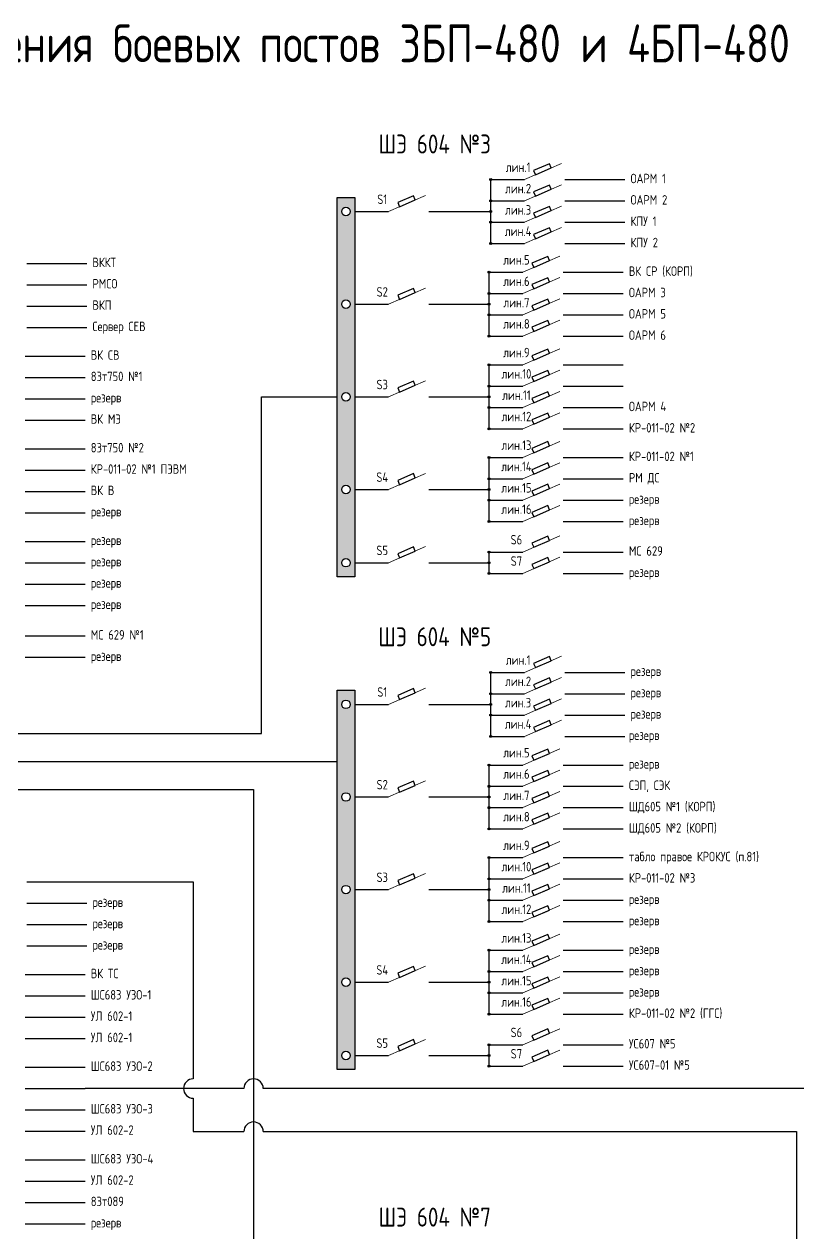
# Model space of a CAD drawing. Header units: millimetres. Extents: x 469 to 666, y 569 to 778.
# Drawn here: x 568.3 to 609.1, y 714 to 777.8 of the extents above; entities that cross this region are included whole.
import ezdxf

# ---------------------------------------------------------------- set-up
doc = ezdxf.new("R2010")
doc.units = ezdxf.units.MM
doc.header["$LTSCALE"] = 0.1

msp = doc.modelspace()

# ---------------------------------------------------------------- hatches: boundary and pattern name
h = msp.add_hatch(color=256)
h.paths.add_polyline_path([(592.914, 769.616), (592.863, 769.616), (592.863, 769.566, 0.414214)], flags=17)
h.paths.add_polyline_path([(592.813, 769.616, 0.414214), (592.863, 769.566), (592.863, 769.616), (592.914, 769.616, 1)])
h = msp.add_hatch(color=256)
h.paths.add_polyline_path([(585.696, 768.673), (584.765, 768.673), (584.765, 748.654), (585.696, 748.654)])
h.paths.add_polyline_path([(585.004, 758.151, -1), (585.457, 758.151, -1)], flags=16)
h.paths.add_polyline_path([(585.457, 753.262, -1), (585.004, 753.262, -1)], flags=16)
h.paths.add_polyline_path([(585.004, 763.039, -1), (585.457, 763.039, -1)], flags=16)
h.paths.add_polyline_path([(585.457, 749.399, -1), (585.004, 749.399, -1)], flags=16)
h.paths.add_polyline_path([(585.004, 767.928, -1), (585.457, 767.928, -1)], flags=16)
h = msp.add_hatch(color=256)
h.paths.add_polyline_path([(592.914, 768.491), (592.863, 768.491), (592.863, 768.44, 0.414214)], flags=17)
h.paths.add_polyline_path([(592.813, 768.491, 0.414214), (592.863, 768.44), (592.863, 768.491), (592.914, 768.491, 1)])
h = msp.add_hatch(color=256)
h.paths.add_polyline_path([(592.914, 767.928), (592.863, 767.928), (592.863, 767.878, 0.414214)], flags=17)
h.paths.add_polyline_path([(592.813, 767.928, 0.414214), (592.863, 767.878), (592.863, 767.928), (592.914, 767.928, 1)])
h = msp.add_hatch(color=256)
h.paths.add_polyline_path([(592.914, 767.365), (592.863, 767.365), (592.863, 767.315, 0.414214)], flags=17)
h.paths.add_polyline_path([(592.813, 767.365, 0.414214), (592.863, 767.315), (592.863, 767.365), (592.914, 767.365, 1)])
h = msp.add_hatch(color=256)
h.paths.add_polyline_path([(592.914, 766.24), (592.863, 766.24), (592.863, 766.189, 0.414214)], flags=17)
h.paths.add_polyline_path([(592.813, 766.24, 0.414214), (592.863, 766.189), (592.863, 766.24), (592.914, 766.24, 1)])
h = msp.add_hatch(color=256)
h.paths.add_polyline_path([(592.825, 764.728), (592.775, 764.728), (592.775, 764.677, 0.414214)], flags=17)
h.paths.add_polyline_path([(592.724, 764.728, 0.414214), (592.775, 764.677), (592.775, 764.728), (592.825, 764.728, 1)])
h = msp.add_hatch(color=256)
h.paths.add_polyline_path([(592.825, 763.602), (592.775, 763.602), (592.775, 763.552, 0.414214)], flags=17)
h.paths.add_polyline_path([(592.724, 763.602, 0.414214), (592.775, 763.552), (592.775, 763.602), (592.825, 763.602, 1)])
h = msp.add_hatch(color=256)
h.paths.add_polyline_path([(592.825, 763.039), (592.775, 763.039), (592.775, 762.989, 0.414214)], flags=17)
h.paths.add_polyline_path([(592.724, 763.039, 0.414214), (592.775, 762.989), (592.775, 763.039), (592.825, 763.039, 1)])
h = msp.add_hatch(color=256)
h.paths.add_polyline_path([(592.825, 762.476), (592.775, 762.476), (592.775, 762.426, 0.414214)], flags=17)
h.paths.add_polyline_path([(592.724, 762.476, 0.414214), (592.775, 762.426), (592.775, 762.476), (592.825, 762.476, 1)])
h = msp.add_hatch(color=256)
h.paths.add_polyline_path([(592.825, 761.351), (592.775, 761.351), (592.775, 761.301, 0.414214)], flags=17)
h.paths.add_polyline_path([(592.724, 761.351, 0.414214), (592.775, 761.301), (592.775, 761.351), (592.825, 761.351, 1)])
h = msp.add_hatch(color=256)
h.paths.add_polyline_path([(592.825, 759.839), (592.775, 759.839), (592.775, 759.789, 0.414214)], flags=17)
h.paths.add_polyline_path([(592.724, 759.839, 0.414214), (592.775, 759.789), (592.775, 759.839), (592.825, 759.839, 1)])
h = msp.add_hatch(color=256)
h.paths.add_polyline_path([(592.825, 758.713), (592.775, 758.713), (592.775, 758.663, 0.414214)], flags=17)
h.paths.add_polyline_path([(592.724, 758.713, 0.414214), (592.775, 758.663), (592.775, 758.713), (592.825, 758.713, 1)])
h = msp.add_hatch(color=256)
h.paths.add_polyline_path([(592.825, 758.151), (592.775, 758.151), (592.775, 758.1, 0.414214)], flags=17)
h.paths.add_polyline_path([(592.724, 758.151, 0.414214), (592.775, 758.1), (592.775, 758.151), (592.825, 758.151, 1)])
h = msp.add_hatch(color=256)
h.paths.add_polyline_path([(592.825, 757.588), (592.775, 757.588), (592.775, 757.537, 0.414214)], flags=17)
h.paths.add_polyline_path([(592.724, 757.588, 0.414214), (592.775, 757.537), (592.775, 757.588), (592.825, 757.588, 1)])
h = msp.add_hatch(color=256)
h.paths.add_polyline_path([(592.825, 756.462), (592.775, 756.462), (592.775, 756.412, 0.414214)], flags=17)
h.paths.add_polyline_path([(592.724, 756.462, 0.414214), (592.775, 756.412), (592.775, 756.462), (592.825, 756.462, 1)])
h = msp.add_hatch(color=256)
h.paths.add_polyline_path([(592.825, 754.95), (592.775, 754.95), (592.775, 754.9, 0.414214)], flags=17)
h.paths.add_polyline_path([(592.724, 754.95, 0.414214), (592.775, 754.9), (592.775, 754.95), (592.825, 754.95, 1)])
h = msp.add_hatch(color=256)
h.paths.add_polyline_path([(592.825, 753.825), (592.775, 753.825), (592.775, 753.774, 0.414214)], flags=17)
h.paths.add_polyline_path([(592.724, 753.825, 0.414214), (592.775, 753.774), (592.775, 753.825), (592.825, 753.825, 1)])
h = msp.add_hatch(color=256)
h.paths.add_polyline_path([(592.825, 753.262), (592.775, 753.262), (592.775, 753.212, 0.414214)], flags=17)
h.paths.add_polyline_path([(592.724, 753.262, 0.414214), (592.775, 753.212), (592.775, 753.262), (592.825, 753.262, 1)])
h = msp.add_hatch(color=256)
h.paths.add_polyline_path([(592.825, 752.699), (592.775, 752.699), (592.775, 752.649, 0.414214)], flags=17)
h.paths.add_polyline_path([(592.724, 752.699, 0.414214), (592.775, 752.649), (592.775, 752.699), (592.825, 752.699, 1)])
h = msp.add_hatch(color=256)
h.paths.add_polyline_path([(592.825, 751.573), (592.775, 751.573), (592.775, 751.523, 0.414214)], flags=17)
h.paths.add_polyline_path([(592.724, 751.573, 0.414214), (592.775, 751.523), (592.775, 751.573), (592.825, 751.573, 1)])
h = msp.add_hatch(color=256)
h.paths.add_polyline_path([(592.825, 749.962), (592.775, 749.962), (592.775, 749.912, 0.414214)], flags=17)
h.paths.add_polyline_path([(592.724, 749.962, 0.414214), (592.775, 749.912), (592.775, 749.962), (592.825, 749.962, 1)])
h = msp.add_hatch(color=256)
h.paths.add_polyline_path([(592.825, 749.399), (592.775, 749.399), (592.775, 749.349, 0.414214)], flags=17)
h.paths.add_polyline_path([(592.724, 749.399, 0.414214), (592.775, 749.349), (592.775, 749.399), (592.825, 749.399, 1)])
h = msp.add_hatch(color=256)
h.paths.add_polyline_path([(592.825, 748.836), (592.775, 748.836), (592.775, 748.786, 0.414214)], flags=17)
h.paths.add_polyline_path([(592.724, 748.836, 0.414214), (592.775, 748.786), (592.775, 748.836), (592.825, 748.836, 1)])
h = msp.add_hatch(color=256)
h.paths.add_polyline_path([(592.914, 743.612), (592.863, 743.612), (592.863, 743.562, 0.414214)], flags=17)
h.paths.add_polyline_path([(592.813, 743.612, 0.414214), (592.863, 743.562), (592.863, 743.612), (592.914, 743.612, 1)])
h = msp.add_hatch(color=256)
h.paths.add_polyline_path([(585.696, 742.669), (584.765, 742.669), (584.765, 722.65), (585.696, 722.65)])
h.paths.add_polyline_path([(585.004, 732.146, -1), (585.457, 732.146, -1)], flags=16)
h.paths.add_polyline_path([(585.457, 727.258, -1), (585.004, 727.258, -1)], flags=16)
h.paths.add_polyline_path([(585.004, 737.035, -1), (585.457, 737.035, -1)], flags=16)
h.paths.add_polyline_path([(585.457, 723.395, -1), (585.004, 723.395, -1)], flags=16)
h.paths.add_polyline_path([(585.004, 741.924, -1), (585.457, 741.924, -1)], flags=16)
h = msp.add_hatch(color=256)
h.paths.add_polyline_path([(592.914, 742.487), (592.863, 742.487), (592.863, 742.436, 0.414214)], flags=17)
h.paths.add_polyline_path([(592.813, 742.487, 0.414214), (592.863, 742.436), (592.863, 742.487), (592.914, 742.487, 1)])
h = msp.add_hatch(color=256)
h.paths.add_polyline_path([(592.914, 741.924), (592.863, 741.924), (592.863, 741.873, 0.414214)], flags=17)
h.paths.add_polyline_path([(592.813, 741.924, 0.414214), (592.863, 741.873), (592.863, 741.924), (592.914, 741.924, 1)])
h = msp.add_hatch(color=256)
h.paths.add_polyline_path([(592.914, 741.361), (592.863, 741.361), (592.863, 741.311, 0.414214)], flags=17)
h.paths.add_polyline_path([(592.813, 741.361, 0.414214), (592.863, 741.311), (592.863, 741.361), (592.914, 741.361, 1)])
h = msp.add_hatch(color=256)
h.paths.add_polyline_path([(592.914, 740.235), (592.863, 740.235), (592.863, 740.185, 0.414214)], flags=17)
h.paths.add_polyline_path([(592.813, 740.235, 0.414214), (592.863, 740.185), (592.863, 740.235), (592.914, 740.235, 1)])
h = msp.add_hatch(color=256)
h.paths.add_polyline_path([(592.825, 738.723), (592.775, 738.723), (592.775, 738.673, 0.414214)], flags=17)
h.paths.add_polyline_path([(592.724, 738.723, 0.414214), (592.775, 738.673), (592.775, 738.723), (592.825, 738.723, 1)])
h = msp.add_hatch(color=256)
h.paths.add_polyline_path([(592.825, 737.598), (592.775, 737.598), (592.775, 737.548, 0.414214)], flags=17)
h.paths.add_polyline_path([(592.724, 737.598, 0.414214), (592.775, 737.548), (592.775, 737.598), (592.825, 737.598, 1)])
h = msp.add_hatch(color=256)
h.paths.add_polyline_path([(592.825, 737.035), (592.775, 737.035), (592.775, 736.985, 0.414214)], flags=17)
h.paths.add_polyline_path([(592.724, 737.035, 0.414214), (592.775, 736.985), (592.775, 737.035), (592.825, 737.035, 1)])
h = msp.add_hatch(color=256)
h.paths.add_polyline_path([(592.825, 736.472), (592.775, 736.472), (592.775, 736.422, 0.414214)], flags=17)
h.paths.add_polyline_path([(592.724, 736.472, 0.414214), (592.775, 736.422), (592.775, 736.472), (592.825, 736.472, 1)])
h = msp.add_hatch(color=256)
h.paths.add_polyline_path([(592.825, 735.347), (592.775, 735.347), (592.775, 735.296, 0.414214)], flags=17)
h.paths.add_polyline_path([(592.724, 735.347, 0.414214), (592.775, 735.296), (592.775, 735.347), (592.825, 735.347, 1)])
h = msp.add_hatch(color=256)
h.paths.add_polyline_path([(592.825, 733.835), (592.775, 733.835), (592.775, 733.784, 0.414214)], flags=17)
h.paths.add_polyline_path([(592.724, 733.835, 0.414214), (592.775, 733.784), (592.775, 733.835), (592.825, 733.835, 1)])
h = msp.add_hatch(color=256)
h.paths.add_polyline_path([(592.825, 732.709), (592.775, 732.709), (592.775, 732.659, 0.414214)], flags=17)
h.paths.add_polyline_path([(592.724, 732.709, 0.414214), (592.775, 732.659), (592.775, 732.709), (592.825, 732.709, 1)])
h = msp.add_hatch(color=256)
h.paths.add_polyline_path([(592.825, 732.146), (592.775, 732.146), (592.775, 732.096, 0.414214)], flags=17)
h.paths.add_polyline_path([(592.724, 732.146, 0.414214), (592.775, 732.096), (592.775, 732.146), (592.825, 732.146, 1)])
h = msp.add_hatch(color=256)
h.paths.add_polyline_path([(592.825, 731.584), (592.775, 731.584), (592.775, 731.533, 0.414214)], flags=17)
h.paths.add_polyline_path([(592.724, 731.584, 0.414214), (592.775, 731.533), (592.775, 731.584), (592.825, 731.584, 1)])
h = msp.add_hatch(color=256)
h.paths.add_polyline_path([(592.825, 730.458), (592.775, 730.458), (592.775, 730.408, 0.414214)], flags=17)
h.paths.add_polyline_path([(592.724, 730.458, 0.414214), (592.775, 730.408), (592.775, 730.458), (592.825, 730.458, 1)])
h = msp.add_hatch(color=256)
h.paths.add_polyline_path([(592.825, 728.946), (592.775, 728.946), (592.775, 728.896, 0.414214)], flags=17)
h.paths.add_polyline_path([(592.724, 728.946, 0.414214), (592.775, 728.896), (592.775, 728.946), (592.825, 728.946, 1)])
h = msp.add_hatch(color=256)
h.paths.add_polyline_path([(592.825, 727.82), (592.775, 727.82), (592.775, 727.77, 0.414214)], flags=17)
h.paths.add_polyline_path([(592.724, 727.82, 0.414214), (592.775, 727.77), (592.775, 727.82), (592.825, 727.82, 1)])
h = msp.add_hatch(color=256)
h.paths.add_polyline_path([(592.825, 727.258), (592.775, 727.258), (592.775, 727.207, 0.414214)], flags=17)
h.paths.add_polyline_path([(592.724, 727.258, 0.414214), (592.775, 727.207), (592.775, 727.258), (592.825, 727.258, 1)])
h = msp.add_hatch(color=256)
h.paths.add_polyline_path([(592.825, 726.695), (592.775, 726.695), (592.775, 726.645, 0.414214)], flags=17)
h.paths.add_polyline_path([(592.724, 726.695, 0.414214), (592.775, 726.645), (592.775, 726.695), (592.825, 726.695, 1)])
h = msp.add_hatch(color=256)
h.paths.add_polyline_path([(592.825, 725.569), (592.775, 725.569), (592.775, 725.519, 0.414214)], flags=17)
h.paths.add_polyline_path([(592.724, 725.569, 0.414214), (592.775, 725.519), (592.775, 725.569), (592.825, 725.569, 1)])
h = msp.add_hatch(color=256)
h.paths.add_polyline_path([(592.825, 723.958), (592.775, 723.958), (592.775, 723.908, 0.414214)], flags=17)
h.paths.add_polyline_path([(592.724, 723.958, 0.414214), (592.775, 723.908), (592.775, 723.958), (592.825, 723.958, 1)])
h = msp.add_hatch(color=256)
h.paths.add_polyline_path([(592.825, 723.395), (592.775, 723.395), (592.775, 723.345, 0.414214)], flags=17)
h.paths.add_polyline_path([(592.724, 723.395, 0.414214), (592.775, 723.345), (592.775, 723.395), (592.825, 723.395, 1)])
h = msp.add_hatch(color=256)
h.paths.add_polyline_path([(592.825, 722.832), (592.775, 722.832), (592.775, 722.782, 0.414214)], flags=17)
h.paths.add_polyline_path([(592.724, 722.832, 0.414214), (592.775, 722.782), (592.775, 722.832), (592.825, 722.832, 1)])

# ---------------------------------------------------------------- linework, layer by layer
at = {"lineweight": 15}
for p, q in [((594.648, 769.616), (596.597, 770.466)), ((594.648, 768.491), (596.597, 769.34)), ((587.48, 767.928), (589.429, 768.777)), ((594.648, 767.365), (596.597, 768.214)), ((594.648, 766.24), (596.597, 767.089)), ((594.559, 764.728), (596.508, 765.577)), ((594.559, 763.602), (596.508, 764.451)), ((587.48, 763.039), (589.429, 763.888)), ((594.559, 762.476), (596.508, 763.326)), ((594.559, 761.351), (596.508, 762.2)), ((594.559, 759.839), (596.508, 760.688)), ((594.559, 758.713), (596.508, 759.562)), ((587.48, 758.151), (589.429, 759)), ((594.559, 757.588), (596.508, 758.437)), ((594.559, 756.462), (596.508, 757.311)), ((594.559, 754.95), (596.508, 755.799)), ((594.559, 753.825), (596.508, 754.674)), ((587.48, 753.262), (589.429, 754.111)), ((594.559, 752.699), (596.508, 753.548)), ((594.559, 751.573), (596.508, 752.423)), ((594.559, 749.962), (596.508, 750.811)), ((587.48, 749.399), (589.429, 750.248)), ((594.559, 748.836), (596.508, 749.686)), ((594.648, 743.612), (596.597, 744.461)), ((594.648, 742.487), (596.597, 743.336)), ((587.48, 741.924), (589.429, 742.773)), ((594.648, 741.361), (596.597, 742.21)), ((594.648, 740.235), (596.597, 741.084)), ((594.559, 738.723), (596.508, 739.573)), ((594.559, 737.598), (596.508, 738.447)), ((587.48, 737.035), (589.429, 737.884)), ((594.559, 736.472), (596.508, 737.321)), ((594.559, 735.347), (596.508, 736.196)), ((594.559, 733.835), (596.508, 734.684)), ((594.559, 732.709), (596.508, 733.558)), ((587.48, 732.146), (589.429, 732.995)), ((594.559, 731.584), (596.508, 732.433)), ((594.559, 730.458), (596.508, 731.307)), ((594.559, 728.946), (596.508, 729.795)), ((594.559, 727.82), (596.508, 728.67)), ((587.48, 727.258), (589.429, 728.107)), ((594.559, 726.695), (596.508, 727.544)), ((594.559, 725.569), (596.508, 726.418)), ((594.559, 723.958), (596.508, 724.807)), ((587.48, 723.395), (589.429, 724.244)), ((594.559, 722.832), (596.508, 723.681))]:
    msp.add_line(p, q, dxfattribs=at)
for p, q in [((592.863, 769.616), (594.648, 769.616)), ((592.863, 766.24), (592.863, 769.616)), ((596.774, 769.616), (599.942, 769.616)), ((592.863, 768.491), (594.648, 768.491)), ((596.774, 768.491), (599.942, 768.491)), ((585.696, 767.928), (587.48, 767.928)), ((589.606, 767.928), (592.863, 767.928)), ((592.863, 767.365), (594.648, 767.365)), ((596.774, 767.365), (599.942, 767.365)), ((592.863, 766.24), (594.648, 766.24)), ((596.774, 766.24), (599.942, 766.24)), ((568.388, 765.189), (571.556, 765.189)), ((592.775, 764.728), (594.559, 764.728)), ((592.775, 761.351), (592.775, 764.728)), ((596.685, 764.728), (599.854, 764.728)), ((568.388, 764.064), (571.556, 764.064)), ((592.775, 763.602), (594.559, 763.602)), ((596.685, 763.602), (599.854, 763.602)), ((568.388, 762.938), (571.556, 762.938)), ((585.696, 763.039), (587.48, 763.039)), ((589.606, 763.039), (592.775, 763.039)), ((592.775, 762.476), (594.559, 762.476)), ((596.685, 762.476), (599.854, 762.476)), ((568.388, 761.812), (571.556, 761.812)), ((592.775, 761.351), (594.559, 761.351)), ((596.685, 761.351), (599.854, 761.351)), ((568.299, 760.3), (571.468, 760.3)), ((592.775, 759.839), (594.559, 759.839)), ((592.775, 756.462), (592.775, 759.839)), ((596.685, 759.839), (599.854, 759.839)), ((568.299, 759.175), (571.468, 759.175)), ((592.775, 758.713), (594.559, 758.713)), ((596.685, 758.713), (599.854, 758.713)), ((568.299, 758.049), (571.468, 758.049)), ((580.77, 740.389), (580.77, 758.151)), ((580.77, 758.151), (584.765, 758.151)), ((585.696, 758.151), (587.48, 758.151)), ((589.606, 758.151), (592.775, 758.151)), ((592.775, 757.588), (594.559, 757.588)), ((596.685, 757.588), (599.854, 757.588)), ((568.299, 756.924), (571.468, 756.924)), ((592.775, 756.462), (594.559, 756.462)), ((596.685, 756.462), (599.854, 756.462)), ((568.299, 755.412), (571.468, 755.412)), ((592.775, 754.95), (594.559, 754.95)), ((592.775, 751.573), (592.775, 754.95)), ((596.685, 754.95), (599.854, 754.95)), ((568.299, 754.286), (571.468, 754.286)), ((592.775, 753.825), (594.559, 753.825)), ((596.685, 753.825), (599.854, 753.825)), ((568.299, 753.161), (571.468, 753.161)), ((585.696, 753.262), (587.48, 753.262)), ((589.606, 753.262), (592.775, 753.262)), ((592.775, 752.699), (594.559, 752.699)), ((596.685, 752.699), (599.854, 752.699)), ((568.299, 752.035), (571.468, 752.035)), ((592.775, 751.573), (594.559, 751.573)), ((596.685, 751.573), (599.854, 751.573)), ((568.299, 750.523), (571.468, 750.523)), ((592.775, 749.962), (594.559, 749.962)), ((592.775, 748.836), (592.775, 749.962)), ((596.685, 749.962), (599.854, 749.962)), ((568.299, 749.397), (571.468, 749.397)), ((585.696, 749.399), (587.48, 749.399)), ((589.606, 749.399), (592.775, 749.399)), ((592.775, 748.836), (594.559, 748.836)), ((596.685, 748.836), (599.854, 748.836)), ((568.299, 748.272), (571.468, 748.272)), ((568.299, 747.146), (571.468, 747.146)), ((568.299, 745.535), (571.468, 745.535)), ((568.299, 744.409), (571.468, 744.409)), ((592.863, 743.612), (594.648, 743.612)), ((592.863, 740.235), (592.863, 743.612)), ((596.774, 743.612), (599.942, 743.612)), ((592.863, 742.487), (594.648, 742.487)), ((596.774, 742.487), (599.942, 742.487)), ((585.696, 741.924), (587.48, 741.924)), ((589.606, 741.924), (592.863, 741.924)), ((592.863, 741.361), (594.648, 741.361)), ((596.774, 741.361), (599.942, 741.361)), ((541.577, 740.389), (580.77, 740.389)), ((592.863, 740.235), (594.648, 740.235)), ((596.774, 740.235), (599.942, 740.235)), ((541.577, 738.91), (584.765, 738.91)), ((592.775, 738.723), (594.559, 738.723)), ((592.775, 735.347), (592.775, 738.723)), ((596.685, 738.723), (599.854, 738.723)), ((541.577, 737.431), (580.353, 737.431)), ((580.353, 737.431), (580.353, 701.507)), ((592.775, 737.598), (594.559, 737.598)), ((596.685, 737.598), (599.854, 737.598)), ((585.696, 737.035), (587.48, 737.035)), ((589.606, 737.035), (592.775, 737.035)), ((592.775, 736.472), (594.559, 736.472)), ((596.685, 736.472), (599.854, 736.472)), ((592.775, 735.347), (594.559, 735.347)), ((596.685, 735.347), (599.854, 735.347)), ((592.775, 733.835), (594.559, 733.835)), ((592.775, 730.458), (592.775, 733.835)), ((596.685, 733.835), (599.854, 733.835)), ((568.388, 732.553), (571.556, 732.553)), ((571.556, 732.553), (577.173, 732.553)), ((577.173, 732.553), (577.173, 722.161)), ((592.775, 732.709), (594.559, 732.709)), ((596.685, 732.709), (599.854, 732.709)), ((585.696, 732.146), (587.48, 732.146)), ((589.606, 732.146), (592.775, 732.146)), ((568.388, 731.428), (571.556, 731.428)), ((592.775, 731.584), (594.559, 731.584)), ((596.685, 731.584), (599.854, 731.584)), ((592.775, 730.458), (594.559, 730.458)), ((596.685, 730.458), (599.854, 730.458)), ((568.388, 730.302), (571.556, 730.302)), ((568.388, 729.177), (571.556, 729.177)), ((592.775, 728.946), (594.559, 728.946)), ((592.775, 725.569), (592.775, 728.946)), ((596.685, 728.946), (599.854, 728.946)), ((592.775, 727.82), (594.559, 727.82)), ((596.685, 727.82), (599.854, 727.82)), ((568.299, 727.665), (571.468, 727.665)), ((585.696, 727.258), (587.48, 727.258)), ((589.606, 727.258), (592.775, 727.258)), ((568.299, 726.539), (571.468, 726.539)), ((592.775, 726.695), (594.559, 726.695)), ((596.685, 726.695), (599.854, 726.695)), ((568.299, 725.414), (571.468, 725.414)), ((592.775, 725.569), (594.559, 725.569)), ((596.685, 725.569), (599.854, 725.569)), ((568.299, 724.288), (571.468, 724.288)), ((592.775, 723.958), (594.559, 723.958)), ((592.775, 722.832), (592.775, 723.958)), ((596.685, 723.958), (599.854, 723.958)), ((585.696, 723.395), (587.48, 723.395)), ((589.606, 723.395), (592.775, 723.395)), ((568.299, 722.776), (571.468, 722.776)), ((592.775, 722.832), (594.559, 722.832)), ((596.685, 722.832), (599.854, 722.832)), ((568.299, 721.65), (571.468, 721.65)), ((579.843, 721.65), (571.468, 721.65)), ((611.452, 721.65), (580.864, 721.65)), ((577.173, 721.14), (577.173, 719.375)), ((568.299, 720.525), (571.468, 720.525)), ((568.299, 719.399), (571.468, 719.399)), ((577.173, 719.375), (579.843, 719.375)), ((580.864, 719.375), (608.997, 719.375)), ((608.997, 719.375), (608.997, 712.755)), ((568.299, 717.887), (571.468, 717.887)), ((568.299, 716.762), (571.468, 716.762)), ((568.299, 715.636), (571.468, 715.636)), ((568.299, 714.51), (571.468, 714.51))]:
    msp.add_line(p, q)
for points in [[(595.227, 769.869), (596.056, 770.23), (595.959, 770.453), (595.13, 770.092)], [(595.227, 768.743), (596.056, 769.104), (595.959, 769.327), (595.13, 768.966)], [(584.765, 768.673), (585.696, 768.673), (585.696, 748.654), (584.765, 748.654)], [(588.059, 768.18), (588.888, 768.541), (588.791, 768.765), (587.962, 768.403)], [(595.227, 767.617), (596.056, 767.979), (595.959, 768.202), (595.13, 767.841)], [(595.227, 766.492), (596.056, 766.853), (595.959, 767.076), (595.13, 766.715)], [(595.138, 764.98), (595.967, 765.341), (595.87, 765.564), (595.041, 765.203)], [(595.138, 763.854), (595.967, 764.215), (595.87, 764.439), (595.041, 764.077)], [(588.059, 763.291), (588.888, 763.653), (588.791, 763.876), (587.962, 763.515)], [(595.138, 762.729), (595.967, 763.09), (595.87, 763.313), (595.041, 762.952)], [(595.138, 761.603), (595.967, 761.964), (595.87, 762.188), (595.041, 761.826)], [(595.138, 760.091), (595.967, 760.452), (595.87, 760.676), (595.041, 760.314)], [(595.138, 758.965), (595.967, 759.327), (595.87, 759.55), (595.041, 759.189)], [(588.059, 758.403), (588.888, 758.764), (588.791, 758.987), (587.962, 758.626)], [(595.138, 757.84), (595.967, 758.201), (595.87, 758.424), (595.041, 758.063)], [(595.138, 756.714), (595.967, 757.076), (595.87, 757.299), (595.041, 756.938)], [(595.138, 755.202), (595.967, 755.564), (595.87, 755.787), (595.041, 755.426)], [(595.138, 754.077), (595.967, 754.438), (595.87, 754.661), (595.041, 754.3)], [(588.059, 753.514), (588.888, 753.875), (588.791, 754.099), (587.962, 753.737)], [(595.138, 752.951), (595.967, 753.312), (595.87, 753.536), (595.041, 753.174)], [(595.138, 751.826), (595.967, 752.187), (595.87, 752.41), (595.041, 752.049)], [(595.138, 750.214), (595.967, 750.576), (595.87, 750.799), (595.041, 750.437)], [(588.059, 749.651), (588.888, 750.013), (588.791, 750.236), (587.962, 749.875)], [(595.138, 749.089), (595.967, 749.45), (595.87, 749.673), (595.041, 749.312)], [(595.227, 743.864), (596.056, 744.226), (595.959, 744.449), (595.13, 744.088)], [(595.227, 742.739), (596.056, 743.1), (595.959, 743.323), (595.13, 742.962)], [(584.765, 742.669), (585.696, 742.669), (585.696, 722.65), (584.765, 722.65)], [(588.059, 742.176), (588.888, 742.537), (588.791, 742.76), (587.962, 742.399)], [(595.227, 741.613), (596.056, 741.974), (595.959, 742.198), (595.13, 741.836)], [(595.227, 740.488), (596.056, 740.849), (595.959, 741.072), (595.13, 740.711)], [(595.138, 738.976), (595.967, 739.337), (595.87, 739.56), (595.041, 739.199)], [(595.138, 737.85), (595.967, 738.211), (595.87, 738.435), (595.041, 738.073)], [(588.059, 737.287), (588.888, 737.648), (588.791, 737.872), (587.962, 737.51)], [(595.138, 736.724), (595.967, 737.086), (595.87, 737.309), (595.041, 736.948)], [(595.138, 735.599), (595.967, 735.96), (595.87, 736.183), (595.041, 735.822)], [(595.138, 734.087), (595.967, 734.448), (595.87, 734.671), (595.041, 734.31)], [(595.138, 732.961), (595.967, 733.323), (595.87, 733.546), (595.041, 733.185)], [(588.059, 732.398), (588.888, 732.76), (588.791, 732.983), (587.962, 732.622)], [(595.138, 731.836), (595.967, 732.197), (595.87, 732.42), (595.041, 732.059)], [(595.138, 730.71), (595.967, 731.071), (595.87, 731.295), (595.041, 730.933)], [(595.138, 729.198), (595.967, 729.559), (595.87, 729.783), (595.041, 729.421)], [(595.138, 728.073), (595.967, 728.434), (595.87, 728.657), (595.041, 728.296)], [(588.059, 727.51), (588.888, 727.871), (588.791, 728.094), (587.962, 727.733)], [(595.138, 726.947), (595.967, 727.308), (595.87, 727.532), (595.041, 727.17)], [(595.138, 725.821), (595.967, 726.183), (595.87, 726.406), (595.041, 726.045)], [(595.138, 724.21), (595.967, 724.571), (595.87, 724.795), (595.041, 724.433)], [(588.059, 723.647), (588.888, 724.008), (588.791, 724.232), (587.962, 723.87)], [(595.138, 723.084), (595.967, 723.446), (595.87, 723.669), (595.041, 723.308)]]:
    msp.add_lwpolyline(points, close=True)
for centre, radius in [((592.863, 769.616), 0.0503), ((585.23, 767.928), 0.226), ((592.863, 768.491), 0.0503), ((592.863, 767.928), 0.0503), ((592.863, 767.365), 0.0503), ((592.863, 766.24), 0.0503), ((592.775, 764.728), 0.0503), ((592.775, 763.602), 0.0503), ((585.23, 763.039), 0.226), ((592.775, 763.039), 0.0503), ((592.775, 762.476), 0.0503), ((592.775, 761.351), 0.0503), ((592.775, 759.839), 0.0503), ((592.775, 758.713), 0.0503), ((585.23, 758.151), 0.226), ((592.775, 758.151), 0.0503), ((592.775, 757.588), 0.0503), ((592.775, 756.462), 0.0503), ((592.775, 754.95), 0.0503), ((585.23, 753.262), 0.226), ((592.775, 753.825), 0.0503), ((592.775, 753.262), 0.0503), ((592.775, 752.699), 0.0503), ((592.775, 751.573), 0.0503), ((585.23, 749.399), 0.226), ((592.775, 749.962), 0.0503), ((592.775, 749.399), 0.0503), ((592.775, 748.836), 0.0503), ((592.863, 743.612), 0.0503), ((592.863, 742.487), 0.0503), ((585.23, 741.924), 0.226), ((592.863, 741.924), 0.0503), ((592.863, 741.361), 0.0503), ((592.863, 740.235), 0.0503), ((592.775, 738.723), 0.0503), ((592.775, 737.598), 0.0503), ((585.23, 737.035), 0.226), ((592.775, 737.035), 0.0503), ((592.775, 736.472), 0.0503), ((592.775, 735.347), 0.0503), ((592.775, 733.835), 0.0503), ((585.23, 732.146), 0.226), ((592.775, 732.709), 0.0503), ((592.775, 732.146), 0.0503), ((592.775, 731.584), 0.0503), ((592.775, 730.458), 0.0503), ((592.775, 728.946), 0.0503), ((592.775, 727.82), 0.0503), ((585.23, 727.258), 0.226), ((592.775, 727.258), 0.0503), ((592.775, 726.695), 0.0503), ((592.775, 725.569), 0.0503), ((592.775, 723.958), 0.0503), ((585.23, 723.395), 0.226), ((592.775, 723.395), 0.0503), ((592.775, 722.832), 0.0503)]:
    msp.add_circle(centre, radius)
for centre, start, end in [((577.173, 721.65), 90, 270), ((580.353, 721.65), 0, 180), ((580.353, 719.375), 0, 180)]:
    msp.add_arc(centre, 0.511, start, end)

# ---------------------------------------------------------------- texts
for s, insert, char_height, width, attachment_point in [('{\\fGOST|b0|i0|c204|p34;Схема электроснабжения боевых постов 3БП-480 и 4БП-480}', (577.937, 776.534), 2, 112.316, 5), ('{\\fGOST|b0|i0|c204|p34;ШЭ 604 №3}', (589.911, 771.496), 1, 9.68531, 5), ('{\\fGOST|b0|i0|c204|p34;лин.1}', (594.309, 770.267), 0.5, 8.14451, 5), ('{\\fGOST|b0|i0|c204|p34;ОАРМ 1}', (600.244, 769.924), 0.5, 8.14451, 1), ('{\\fGOST|b0|i0|c204|p34;лин.2}', (594.309, 769.142), 0.5, 8.14451, 5), ('{\\fGOST|b0|i0|c204|p34;S1}', (587.141, 768.579), 0.5, 8.14451, 5), ('{\\fGOST|b0|i0|c204|p34;ОАРМ 2}', (600.244, 768.798), 0.5, 8.14451, 1), ('{\\fGOST|b0|i0|c204|p34;лин.3}', (594.309, 768.016), 0.5, 8.14451, 5), ('{\\fGOST|b0|i0|c204|p34;КПУ 1}', (600.244, 767.672), 0.5, 8.14451, 1), ('{\\fGOST|b0|i0|c204|p34;лин.4}', (594.309, 766.891), 0.5, 8.14451, 5), ('{\\fGOST|b0|i0|c204|p34;КПУ 2}', (600.244, 766.547), 0.5, 8.14451, 1), ('{\\fGOST|b0|i0|c204|p34;ВККТ}', (571.858, 765.497), 0.5, 8.14451, 1), ('{\\fGOST|b0|i0|c204|p34;лин.5}', (594.22, 765.379), 0.5, 8.14451, 5), ('{\\fGOST|b0|i0|c204|p34;ВК СР (КОРП)}', (600.155, 765.035), 0.5, 8.14451, 1), ('{\\fGOST|b0|i0|c204|p34;РМСО}', (571.858, 764.371), 0.5, 8.14451, 1), ('{\\fGOST|b0|i0|c204|p34;лин.6}', (594.22, 764.253), 0.5, 8.14451, 5), ('{\\fGOST|b0|i0|c204|p34;S2}', (587.141, 763.69), 0.5, 8.14451, 5), ('{\\fGOST|b0|i0|c204|p34;ОАРМ 3}', (600.155, 763.909), 0.5, 8.14451, 1), ('{\\fGOST|b0|i0|c204|p34;ВКП}', (571.858, 763.245), 0.5, 8.14451, 1), ('{\\fGOST|b0|i0|c204|p34;лин.7}', (594.22, 763.127), 0.5, 8.14451, 5), ('{\\fGOST|b0|i0|c204|p34;лин.8}', (594.22, 762.002), 0.5, 8.14451, 5), ('{\\fGOST|b0|i0|c204|p34;ОАРМ 5}', (600.155, 762.784), 0.5, 8.14451, 1), ('{\\fGOST|b0|i0|c204|p34;Сервер СЕВ}', (571.858, 762.12), 0.5, 8.14451, 1), ('{\\fGOST|b0|i0|c204|p34;ОАРМ 6}', (600.155, 761.658), 0.5, 8.14451, 1), ('{\\fGOST|b0|i0|c204|p34;ВК СВ}', (571.769, 760.608), 0.5, 8.14451, 1), ('{\\fGOST|b0|i0|c204|p34;лин.9}', (594.22, 760.49), 0.5, 8.14451, 5), ('{\\fGOST|b0|i0|c204|p34;83т750 №1}', (571.769, 759.482), 0.5, 8.14451, 1), ('{\\fGOST|b0|i0|c204|p34;S3}', (587.141, 758.802), 0.5, 8.14451, 5), ('{\\fGOST|b0|i0|c204|p34;лин.10}', (594.22, 759.364), 0.5, 8.14451, 5), ('{\\fGOST|b0|i0|c204|p34;лин.11}', (594.22, 758.239), 0.5, 8.14451, 5), ('{\\fGOST|b0|i0|c204|p34;резерв}', (571.769, 758.357), 0.5, 8.14451, 1), ('{\\fGOST|b0|i0|c204|p34;ОАРМ 4}', (600.155, 757.895), 0.5, 8.14451, 1), ('{\\fGOST|b0|i0|c204|p34;ВК МЭ}', (571.769, 757.231), 0.5, 8.14451, 1), ('{\\fGOST|b0|i0|c204|p34;лин.12}', (594.22, 757.113), 0.5, 8.14451, 5), ('{\\fGOST|b0|i0|c204|p34;КР-011-02 №2}', (600.155, 756.769), 0.5, 8.14451, 1), ('{\\fGOST|b0|i0|c204|p34;лин.13}', (594.22, 755.601), 0.5, 8.14451, 5), ('{\\fGOST|b0|i0|c204|p34;83т750 №2}', (571.769, 755.719), 0.5, 8.14451, 1), ('{\\fGOST|b0|i0|c204|p34;КР-011-02 №1}', (600.155, 755.258), 0.5, 8.14451, 1), ('{\\fGOST|b0|i0|c204|p34;КР-011-02 №1 ПЭВМ}', (571.769, 754.593), 0.5, 8.14451, 1), ('{\\fGOST|b0|i0|c204|p34;лин.14}', (594.22, 754.476), 0.5, 8.14451, 5), ('{\\fGOST|b0|i0|c204|p34;S4}', (587.141, 753.913), 0.5, 8.14451, 5), ('{\\fGOST|b0|i0|c204|p34;РМ ДС}', (600.155, 754.132), 0.5, 8.14451, 1), ('{\\fGOST|b0|i0|c204|p34;ВК В}', (571.769, 753.468), 0.5, 8.14451, 1), ('{\\fGOST|b0|i0|c204|p34;лин.15}', (594.22, 753.35), 0.5, 8.14451, 5), ('{\\fGOST|b0|i0|c204|p34;резерв}', (600.155, 753.006), 0.5, 8.14451, 1), ('{\\fGOST|b0|i0|c204|p34;резерв}', (571.769, 752.342), 0.5, 8.14451, 1), ('{\\fGOST|b0|i0|c204|p34;лин.16}', (594.22, 752.224), 0.5, 8.14451, 5), ('{\\fGOST|b0|i0|c204|p34;резерв}', (600.155, 751.881), 0.5, 8.14451, 1), ('{\\fGOST|b0|i0|c204|p34;резерв}', (571.769, 750.83), 0.5, 8.14451, 1), ('{\\fGOST|b0|i0|c0|p34;S6}', (594.22, 750.613), 0.5, 8.14451, 5), ('{\\fGOST|b0|i0|c204|p34;S5}', (587.141, 750.05), 0.5, 8.14451, 5), ('{\\fGOST|b0|i0|c204|p34;МС 629}', (600.155, 750.269), 0.5, 8.14451, 1), ('{\\fGOST|b0|i0|c204|p34;резерв}', (571.769, 749.705), 0.5, 8.14451, 1), ('{\\fGOST|b0|i0|c0|p34;S7}', (594.22, 749.487), 0.5, 8.14451, 5), ('{\\fGOST|b0|i0|c204|p34;резерв}', (600.155, 749.144), 0.5, 8.14451, 1), ('{\\fGOST|b0|i0|c204|p34;резерв}', (571.769, 748.579), 0.5, 8.14451, 1), ('{\\fGOST|b0|i0|c204|p34;резерв}', (571.769, 747.454), 0.5, 8.14451, 1), ('{\\fGOST|b0|i0|c204|p34;МС 629 №1}', (571.769, 745.842), 0.5, 8.14451, 1), ('{\\fGOST|b0|i0|c204|p34;ШЭ 604 №5}', (589.911, 745.492), 1, 9.68531, 5), ('{\\fGOST|b0|i0|c204|p34;резерв}', (571.769, 744.717), 0.5, 8.14451, 1), ('{\\fGOST|b0|i0|c204|p34;лин.1}', (594.309, 744.263), 0.5, 8.14451, 5), ('{\\fGOST|b0|i0|c204|p34;резерв}', (600.244, 743.92), 0.5, 8.14451, 1), ('{\\fGOST|b0|i0|c204|p34;лин.2}', (594.309, 743.138), 0.5, 8.14451, 5), ('{\\fGOST|b0|i0|c204|p34;S1}', (587.141, 742.575), 0.5, 8.14451, 5), ('{\\fGOST|b0|i0|c204|p34;резерв}', (600.244, 742.794), 0.5, 8.14451, 1), ('{\\fGOST|b0|i0|c204|p34;лин.3}', (594.309, 742.012), 0.5, 8.14451, 5), ('{\\fGOST|b0|i0|c204|p34;резерв}', (600.244, 741.668), 0.5, 8.14451, 1), ('{\\fGOST|b0|i0|c204|p34;лин.4}', (594.309, 740.886), 0.5, 8.14451, 5), ('{\\fGOST|b0|i0|c204|p34;резерв}', (600.155, 740.543), 0.5, 8.14451, 1), ('{\\fGOST|b0|i0|c204|p34;лин.5}', (594.22, 739.374), 0.5, 8.14451, 5), ('{\\fGOST|b0|i0|c204|p34;резерв}', (600.155, 739.031), 0.5, 8.14451, 1), ('{\\fGOST|b0|i0|c204|p34;лин.6}', (594.22, 738.249), 0.5, 8.14451, 5), ('{\\fGOST|b0|i0|c204|p34;S2}', (587.141, 737.686), 0.5, 8.14451, 5), ('{\\fGOST|b0|i0|c204|p34;лин.7}', (594.22, 737.123), 0.5, 8.14451, 5), ('{\\fGOST|b0|i0|c204|p34;СЭП, СЭК}', (600.155, 737.905), 0.5, 8.14451, 1), ('{\\fGOST|b0|i0|c204|p34;ШД605 №1 (КОРП)}', (600.155, 736.78), 0.5, 8.14451, 1), ('{\\fGOST|b0|i0|c204|p34;лин.8}', (594.22, 735.998), 0.5, 8.14451, 5), ('{\\fGOST|b0|i0|c204|p34;ШД605 №2 (КОРП)}', (600.155, 735.654), 0.5, 8.14451, 1), ('{\\fGOST|b0|i0|c204|p34;лин.9}', (594.22, 734.486), 0.5, 8.14451, 5), ('{\\fGOST|b0|i0|c204|p34;табло правое КРОКУС (п.81)}', (600.155, 734.142), 0.5, 8.14451, 1), ('{\\fGOST|b0|i0|c204|p34;лин.10}', (594.22, 733.36), 0.5, 8.14451, 5), ('{\\fGOST|b0|i0|c204|p34;S3}', (587.141, 732.797), 0.5, 8.14451, 5), ('{\\fGOST|b0|i0|c204|p34;КР-011-02 №3}', (600.155, 733.016), 0.5, 8.14451, 1), ('{\\fGOST|b0|i0|c204|p34;лин.11}', (594.22, 732.235), 0.5, 8.14451, 5), ('{\\fGOST|b0|i0|c204|p34;резерв}', (571.858, 731.735), 0.5, 8.14451, 1), ('{\\fGOST|b0|i0|c204|p34;резерв}', (600.155, 731.891), 0.5, 8.14451, 1), ('{\\fGOST|b0|i0|c204|p34;лин.12}', (594.22, 731.109), 0.5, 8.14451, 5), ('{\\fGOST|b0|i0|c204|p34;резерв}', (571.858, 730.61), 0.5, 8.14451, 1), ('{\\fGOST|b0|i0|c204|p34;резерв}', (600.155, 730.765), 0.5, 8.14451, 1), ('{\\fGOST|b0|i0|c204|p34;лин.13}', (594.22, 729.597), 0.5, 8.14451, 5), ('{\\fGOST|b0|i0|c204|p34;резерв}', (571.858, 729.484), 0.5, 8.14451, 1), ('{\\fGOST|b0|i0|c204|p34;резерв}', (600.155, 729.253), 0.5, 8.14451, 1), ('{\\fGOST|b0|i0|c204|p34;лин.14}', (594.22, 728.471), 0.5, 8.14451, 5), ('{\\fGOST|b0|i0|c204|p34;ВК ТС}', (571.769, 727.972), 0.5, 8.14451, 1), ('{\\fGOST|b0|i0|c204|p34;S4}', (587.141, 727.909), 0.5, 8.14451, 5), ('{\\fGOST|b0|i0|c204|p34;резерв}', (600.155, 728.128), 0.5, 8.14451, 1), ('{\\fGOST|b0|i0|c204|p34;лин.15}', (594.22, 727.346), 0.5, 8.14451, 5), ('{\\fGOST|b0|i0|c204|p34;ШС683 УЗО-1}', (571.769, 726.846), 0.5, 8.14451, 1), ('{\\fGOST|b0|i0|c204|p34;резерв}', (600.155, 727.002), 0.5, 8.14451, 1), ('{\\fGOST|b0|i0|c204|p34;лин.16}', (594.22, 726.22), 0.5, 8.14451, 5), ('{\\fGOST|b0|i0|c204|p34;КР-011-02 №2 (ГГС)}', (600.155, 725.877), 0.5, 8.14451, 1), ('{\\fGOST|b0|i0|c204|p34;УЛ 602-1}', (571.769, 725.721), 0.5, 8.14451, 1), ('{\\fGOST|b0|i0|c204|p34;УЛ 602-1}', (571.769, 724.595), 0.5, 8.14451, 1), ('{\\fGOST|b0|i0|c0|p34;S6}', (594.22, 724.609), 0.5, 8.14451, 5), ('{\\fGOST|b0|i0|c204|p34;S5}', (587.141, 724.046), 0.5, 8.14451, 5), ('{\\fGOST|b0|i0|c204|p34;УС607 №5}', (600.155, 724.265), 0.5, 8.14451, 1), ('{\\fGOST|b0|i0|c0|p34;S7}', (594.22, 723.483), 0.5, 8.14451, 5), ('{\\fGOST|b0|i0|c204|p34;ШС683 УЗО-2}', (571.769, 723.083), 0.5, 8.14451, 1), ('{\\fGOST|b0|i0|c204|p34;УС607-01 №5}', (600.155, 723.14), 0.5, 8.14451, 1), ('{\\fGOST|b0|i0|c204|p34;ШС683 УЗО-3}', (571.769, 720.832), 0.5, 8.14451, 1), ('{\\fGOST|b0|i0|c204|p34;УЛ 602-2}', (571.769, 719.707), 0.5, 8.14451, 1), ('{\\fGOST|b0|i0|c204|p34;ШС683 УЗО-4}', (571.769, 718.195), 0.5, 8.14451, 1), ('{\\fGOST|b0|i0|c204|p34;УЛ 602-2}', (571.769, 717.069), 0.5, 8.14451, 1), ('{\\fGOST|b0|i0|c204|p34;83т089}', (571.769, 715.943), 0.5, 8.14451, 1), ('{\\fGOST|b0|i0|c204|p34;ШЭ 604 №7}', (589.911, 714.866), 1, 9.68531, 5), ('{\\fGOST|b0|i0|c204|p34;резерв}', (571.769, 714.818), 0.5, 8.14451, 1)]:
    msp.add_mtext(s, dxfattribs=dict(insert=insert, char_height=char_height, width=width, attachment_point=attachment_point))

doc.saveas('drawing.dxf')
